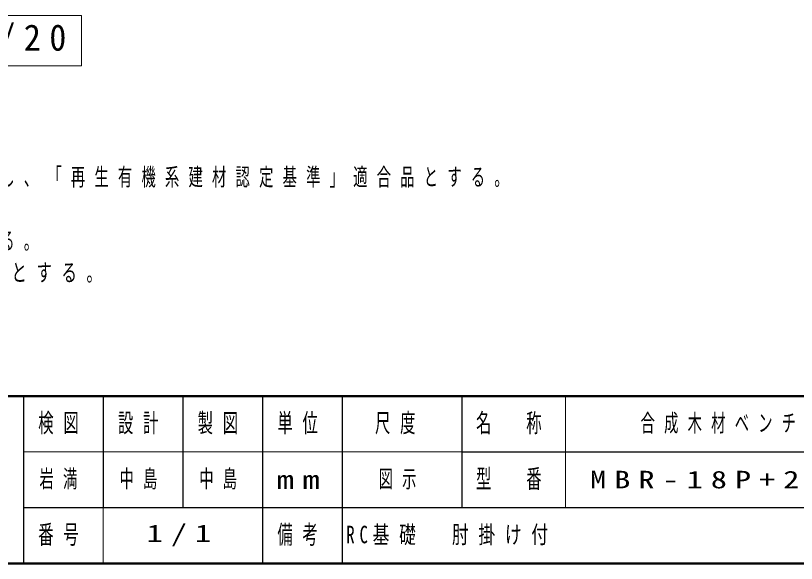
# Model space of a CAD drawing. Units: millimetres on the paper, scale 1:20. Extents: x -365 to 12, y -47 to 257.
# Drawn here: x -238.5 to -140.5, y 0 to 68.7 of the extents above; entities that cross this region are included whole.
import ezdxf

# ---------------------------------------------------------------- set-up
doc = ezdxf.new("R2010")
doc.units = ezdxf.units.MM
doc.layers.add('LY_1', color=7, linetype='Continuous', lineweight=25)
doc.layers.add('LY_2', color=7, linetype='Continuous', lineweight=13)
doc.styles.add('ＭＳ ゴシック', font='')
doc.styles.get('ＭＳ ゴシック').set_extended_font_data('MS Gothic')

msp = doc.modelspace()

# ---------------------------------------------------------------- linework, layer by layer
at = {"layer": 'LY_1', "lineweight": 13}
for p, q in [((-230.229, 68.736), (-276.729, 68.736)), ((-230.229, 62.436), (-230.229, 68.736)), ((-276.729, 62.436), (-230.229, 62.436))]:
    msp.add_line(p, q, dxfattribs=at)
at = {"layer": 'LY_2', "lineweight": 50}
for p, q in [((-365, 21), (0, 21)), ((-365, 0), (0, 0))]:
    msp.add_line(p, q, dxfattribs=at)
at = {"layer": 'LY_2', "color": 211, "lineweight": 25}
for p, q in [((-237.5, 21), (-237.5, 0)), ((-227.5, 21), (-227.5, 7)), ((-217.5, 21), (-217.5, 7)), ((-207.5, 21), (-207.5, 0)), ((-197.5, 21), (-197.5, 7)), ((-182.5, 21), (-182.5, 7)), ((-182.5, 14), (-70, 14)), ((-237.5, 7), (0, 7))]:
    msp.add_line(p, q, dxfattribs=at)
at = {"layer": 'LY_2'}
for p, q in [((-169.5, 21), (-169.5, 7)), ((-237.5, 14), (-182.5, 14)), ((-227.5, 7), (-227.5, 0))]:
    msp.add_line(p, q, dxfattribs=at)
at = {"layer": 'LY_2', "lineweight": 25}
msp.add_line((-197.5, 7), (-197.5, 0), dxfattribs=at)

# ---------------------------------------------------------------- texts
at = {"layer": 'LY_1', "style": 'ＭＳ ゴシック'}
for s, insert, char_height, attachment_point in [('\\T1.5;\\W0.95;正面図\u3000S=1/20', (-253.479, 65.586), 3.299, 5), ('\\T1.64;\\W0.6;合成木材は、木粉入り再生プラスチック（ポリプロピレン系\u3000色：サンディーブラウン）とし、「再生有機系建材認定基準」適合品とする。', (-361.422, 47.116), 2.199, 7), ('\\T1.64;\\W0.6;鋼材は、電気亜鉛メッキ処理の上、ポリエステル樹脂粉体塗装（ダークグレー）仕上げとする。', (-361.422, 39.116), 2.199, 7), ('\\T1.61;\\W0.65;肘掛けは、アルミ合金鋳物\u3000AC3Aとし、ウレタン樹脂塗料塗装（ダークグレー）仕上げとする。', (-361.422, 35.116), 2.199, 7), ('\\T1.64;\\W0.6;合成木材ベンチ', (-149.75, 17.5), 2.199, 5), ('\\T1.64;\\W0.6;岩満', (-235.5, 10.5), 2.199, 4), ('\\T1.64;\\W0.6;中島', (-222.5, 10.5), 2.199, 5), ('\\T1.64;\\W0.6;中島', (-212.5, 10.5), 2.199, 5), ('\\T1.64;\\W0.6;図示', (-190, 10.5), 2.199, 5), ('\\T1.5;\\W1.35;MBR-18P+2KA', (-149.75, 10.5), 2.199, 5), ('\\T1.5;\\W1.35;1/1', (-217.5, 3.5), 2.199, 5), ('\\T1.58;\\W0.7;RC基礎\u3000肘掛け付', (-197, 3.5), 2.199, 4)]:
    msp.add_mtext(s, dxfattribs=dict(at, insert=insert, char_height=char_height, attachment_point=attachment_point))
at = {"layer": 'LY_2', "color": 4, "char_height": 2.346, "attachment_point": 5, "style": 'ＭＳ ゴシック'}
for s, insert in [('\\T1.64;\\W0.6;検図', (-232.5, 17.5)), ('\\T1.64;\\W0.6;設計', (-222.5, 17.5)), ('\\T1.64;\\W0.6;製図', (-212.5, 17.5)), ('\\T1.64;\\W0.6;単位', (-202.5, 17.5)), ('\\T1.64;\\W0.6;尺度', (-190.25, 17.5)), ('\\T1.64;\\W0.6;名\u3000称', (-176, 17.5)), ('\\T1.64;\\W0.6;型\u3000番', (-176, 10.5)), ('\\T1.5;\\W1.35;mm', (-202.5, 10.5)), ('\\T1.64;\\W0.6;番号', (-232.5, 3.5)), ('\\T1.64;\\W0.6;備考', (-202.5, 3.5))]:
    msp.add_mtext(s, dxfattribs=dict(at, insert=insert))

doc.saveas('drawing.dxf')
